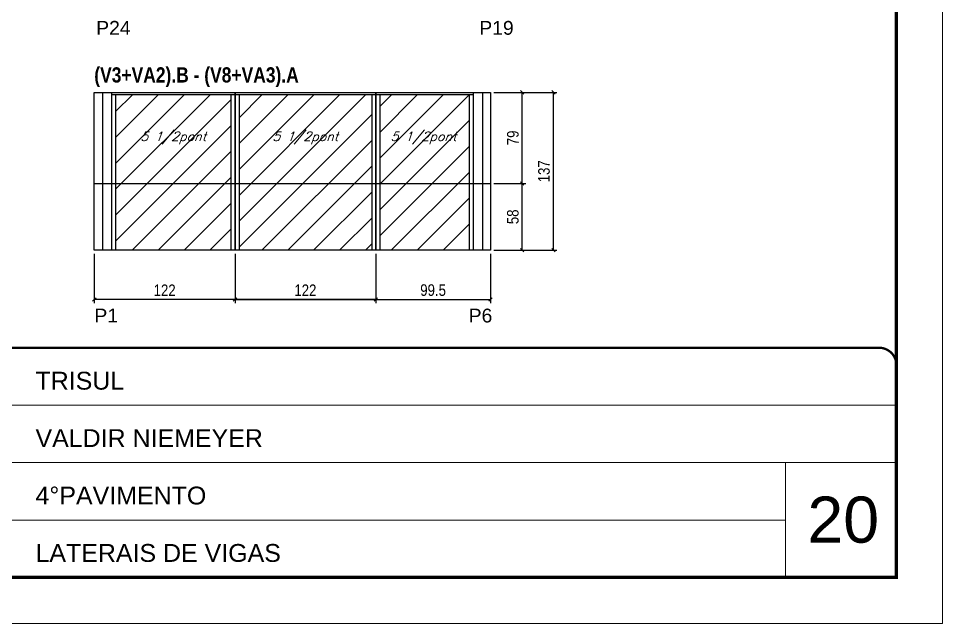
# Model space of a CAD drawing. Extents: x 3330 to 22105, y 1197 to 30204.
# Drawn here: x 18299 to 19100, y 24169 to 24694 of the extents above; entities that cross this region are included whole.
import ezdxf

# ---------------------------------------------------------------- set-up
doc = ezdxf.new("R2010")
doc.units = 0
doc.linetypes.add('CONTINUO', pattern=[0])
doc.linetypes.add('DASHED', pattern=[0.75, 0.5, -0.25])
for name, color, linetype in [('5', 5, 'Continuous'), ('COTA', 241, 'Continuous'), ('NOMENCLATURA', 7, 'Continuous'), ('Painéis', 200, 'Continuous'), ('SARR_2.2x7', 40, 'Continuous'), ('SARR_3.5x7', 81, 'Continuous'), ('texto', 7, 'Continuous')]:
    doc.layers.add(name, color=color, linetype=linetype)
for name, color, linetype, lineweight in [('CARIMBO', 255, 'Continuous', 9), ('Folhas', 255, 'Continuous', 9), ('Hachura', 251, 'Continuous', 9), ('SARRAFO DE PRESSAO', 251, 'DASHED', 9)]:
    doc.layers.add(name, color=color, linetype=linetype, lineweight=lineweight)
doc.styles.add('ARIAL', font='arial.ttf')
doc.styles.add('COTA TECNICA', font='techl___.ttf', dxfattribs={"height": 10})
doc.styles.add('Romans', font='romans.shx')
doc.styles.get("Standard").update_dxf_attribs({"font": 'arial.ttf'})
doc.styles.add('TECNICA', font='techb___.ttf', dxfattribs={"height": 10})
doc.dimstyles.new('PAINEL', dxfattribs={"dimtxt": 10, "dimasz": 3, "dimexe": 3, "dimexo": 3, "dimgap": 3, "dimtad": 1, "dimdec": 1, "dimzin": 12, "dimdsep": 46, "dimtxsty": 'COTA TECNICA', "dimblk1": 'OBLIQUE', "dimblk2": 'OBLIQUE', "dimsah": 1, "dimcen": 0.9, "dimclrd": 4, "dimclre": 4, "dimclrt": 240, "dimadec": 1, "dimazin": 3, "dimtfac": 1, "dimtdec": 1, "dimtmove": 0, "dimatfit": 3, "dimfxl": 1, "dimtolj": 1, "dimtzin": 12, "dimarcsym": 0})

# ---------------------------------------------------------------- blocks, each defined once
blk = doc.blocks.new('9999999999')
at = {"color": 30, "linetype": 'CONTINUO'}
for p, q in [((98564.56, 34379.64), (99583.98, 34379.64)), ((98564.56, 34329.83), (99487.98, 34329.83)), ((99583.98, 34329.83), (99487.98, 34329.83)), ((99487.98, 34329.83), (99487.98, 34230.21)), ((98564.56, 34280.02), (99487.98, 34280.02))]:
    blk.add_line(p, q, dxfattribs=at)
at = {"color": 30, "linetype": 'CONTINUO', "const_width": 2}
blk.add_lwpolyline([(99583.98, 34230.21), (99583.98, 34414.45, 0.414214), (99568.98, 34429.45), (98228.98, 34429.45, 0.414214), (98213.98, 34414.45), (98213.98, 34245.21, 0.414214), (98228.98, 34230.21), (99583.98, 34230.21)], format="xyb", dxfattribs=at)
at = {"layer": 'Folhas'}
blk.add_lwpolyline([(98138.98, 34190.21), (99623.98, 34190.21), (99623.98, 35240.21), (98138.98, 35240.21)], close=True, dxfattribs=at)
at = {"layer": 'Folhas', "color": 30, "const_width": 3}
blk.add_lwpolyline([(98213.98, 34230.21), (99583.98, 34230.21), (99583.98, 35200.21), (98213.98, 35200.21)], close=True, dxfattribs=at)
at = {"color": 7, "linetype": 'Continuous', "ltscale": 5, "style": 'ARIAL'}
for s, height, p in [('TRISUL', 15.483, (98837.68, 34393.13)), ('VALDIR NIEMEYER', 15.4829, (98837.68, 34343.32)), ('4°PAVIMENTO', 15.4829, (98837.68, 34293.51)), ('LATERAIS DE VIGAS', 15.4829, (98837.68, 34243.7))]:
    blk.add_text(s, height=height, dxfattribs=at).set_placement(p)
blk = doc.blocks.new('_Oblique')
at = {"color": 0, "linetype": 'ByBlock', "lineweight": -2}
blk.add_line((-0.5, -0.5), (0.5, 0.5), dxfattribs=at)
blk = doc.blocks.new('*D1934')
at = {"layer": 'COTA', "color": 4, "linetype": 'ByBlock', "lineweight": -2, "transparency": 16777216}
for p, q in [((18364.21, 24489.66), (18364.21, 24446.9)), ((18486.21, 24489.66), (18486.21, 24446.9)), ((18486.21, 24449.9), (18364.21, 24449.9))]:
    blk.add_line(p, q, dxfattribs=at)
at = {"layer": 'Defpoints', "color": 0, "linetype": 'ByBlock', "transparency": 16777216}
for p in [(18364.21, 24492.66), (18486.21, 24492.66), (18364.21, 24449.9)]:
    blk.add_point(p, dxfattribs=at)
at = {"layer": 'COTA', "color": 4, "linetype": 'ByBlock', "lineweight": -2, "transparency": 16777216, "xscale": 3, "yscale": 3, "zscale": 3, "rotation": 180}
blk.add_blockref('_Oblique', (18364.21, 24449.9), dxfattribs=at)
at = {"layer": 'COTA', "color": 4, "linetype": 'ByBlock', "lineweight": -2, "transparency": 16777216, "xscale": 3, "yscale": 3, "zscale": 3}
blk.add_blockref('_Oblique', (18486.21, 24449.9), dxfattribs=at)
at = {"layer": 'COTA', "color": 240, "linetype": 'ByBlock', "transparency": 16777216, "insert": (18425.21, 24457.96), "char_height": 10, "attachment_point": 5, "style": 'COTA TECNICA'}
blk.add_mtext('\\A1;122', dxfattribs=at)
blk = doc.blocks.new('*D1935')
at = {"layer": 'COTA', "color": 4, "linetype": 'ByBlock', "lineweight": -2, "transparency": 16777216}
for p, q in [((18486.21, 24489.66), (18486.21, 24446.9)), ((18608.21, 24489.66), (18608.21, 24446.9)), ((18486.21, 24449.9), (18608.21, 24449.9))]:
    blk.add_line(p, q, dxfattribs=at)
at = {"layer": 'Defpoints', "color": 0, "linetype": 'ByBlock', "transparency": 16777216}
for p in [(18486.21, 24492.66), (18608.21, 24492.66), (18608.21, 24449.9)]:
    blk.add_point(p, dxfattribs=at)
at = {"layer": 'COTA', "color": 4, "linetype": 'ByBlock', "lineweight": -2, "transparency": 16777216, "xscale": 3, "yscale": 3, "zscale": 3, "rotation": 180}
blk.add_blockref('_Oblique', (18486.21, 24449.9), dxfattribs=at)
at = {"layer": 'COTA', "color": 4, "linetype": 'ByBlock', "lineweight": -2, "transparency": 16777216, "xscale": 3, "yscale": 3, "zscale": 3}
blk.add_blockref('_Oblique', (18608.21, 24449.9), dxfattribs=at)
at = {"layer": 'COTA', "color": 240, "linetype": 'ByBlock', "transparency": 16777216, "insert": (18547.21, 24457.96), "char_height": 10, "attachment_point": 5, "style": 'COTA TECNICA'}
blk.add_mtext('\\A1;122', dxfattribs=at)
blk = doc.blocks.new('*D1936')
at = {"layer": 'COTA', "color": 4, "linetype": 'ByBlock', "lineweight": -2, "transparency": 16777216}
for p, q in [((18486.21, 24489.66), (18486.21, 24446.9)), ((18608.21, 24489.66), (18608.21, 24446.9)), ((18608.21, 24449.9), (18486.21, 24449.9))]:
    blk.add_line(p, q, dxfattribs=at)
at = {"layer": 'Defpoints', "color": 0, "linetype": 'ByBlock', "transparency": 16777216}
for p in [(18486.21, 24492.66), (18608.21, 24492.66), (18486.21, 24449.9)]:
    blk.add_point(p, dxfattribs=at)
at = {"layer": 'COTA', "color": 4, "linetype": 'ByBlock', "lineweight": -2, "transparency": 16777216, "xscale": 3, "yscale": 3, "zscale": 3, "rotation": 180}
blk.add_blockref('_Oblique', (18486.21, 24449.9), dxfattribs=at)
at = {"layer": 'COTA', "color": 4, "linetype": 'ByBlock', "lineweight": -2, "transparency": 16777216, "xscale": 3, "yscale": 3, "zscale": 3}
blk.add_blockref('_Oblique', (18608.21, 24449.9), dxfattribs=at)
at = {"layer": 'COTA', "color": 240, "linetype": 'ByBlock', "transparency": 16777216, "insert": (18547.21, 24457.96), "char_height": 10, "attachment_point": 5, "style": 'COTA TECNICA'}
blk.add_mtext('\\A1;122', dxfattribs=at)
blk = doc.blocks.new('*D1937')
at = {"layer": 'COTA', "color": 4, "linetype": 'ByBlock', "lineweight": -2, "transparency": 16777216}
for p, q in [((18608.21, 24489.66), (18608.21, 24446.9)), ((18707.71, 24489.66), (18707.71, 24446.9)), ((18608.21, 24449.9), (18707.71, 24449.9))]:
    blk.add_line(p, q, dxfattribs=at)
at = {"layer": 'Defpoints', "color": 0, "linetype": 'ByBlock', "transparency": 16777216}
for p in [(18608.21, 24492.66), (18707.71, 24492.66), (18707.71, 24449.9)]:
    blk.add_point(p, dxfattribs=at)
at = {"layer": 'COTA', "color": 4, "linetype": 'ByBlock', "lineweight": -2, "transparency": 16777216, "xscale": 3, "yscale": 3, "zscale": 3, "rotation": 180}
blk.add_blockref('_Oblique', (18608.21, 24449.9), dxfattribs=at)
at = {"layer": 'COTA', "color": 4, "linetype": 'ByBlock', "lineweight": -2, "transparency": 16777216, "xscale": 3, "yscale": 3, "zscale": 3}
blk.add_blockref('_Oblique', (18707.71, 24449.9), dxfattribs=at)
at = {"layer": 'COTA', "color": 240, "linetype": 'ByBlock', "transparency": 16777216, "insert": (18657.96, 24458.04), "char_height": 10, "attachment_point": 5, "style": 'COTA TECNICA'}
blk.add_mtext('\\A1;99.5', dxfattribs=at)
blk = doc.blocks.new('*D1938')
at = {"layer": 'COTA', "color": 4, "linetype": 'ByBlock', "lineweight": -2, "transparency": 16777216}
for p, q in [((18710.71, 24629.66), (18765.31, 24629.66)), ((18762.31, 24492.66), (18762.31, 24629.66)), ((18710.71, 24492.66), (18765.31, 24492.66))]:
    blk.add_line(p, q, dxfattribs=at)
at = {"layer": 'Defpoints', "color": 0, "linetype": 'ByBlock', "transparency": 16777216}
for p in [(18707.71, 24629.66), (18762.31, 24629.66), (18707.71, 24492.66)]:
    blk.add_point(p, dxfattribs=at)
at = {"layer": 'COTA', "color": 4, "linetype": 'ByBlock', "lineweight": -2, "transparency": 16777216, "xscale": 3, "yscale": 3, "zscale": 3}
for p, rotation in [((18762.31, 24629.66), 90), ((18762.31, 24492.66), 270)]:
    blk.add_blockref('_Oblique', p, dxfattribs=dict(at, rotation=rotation))
at = {"layer": 'COTA', "color": 240, "linetype": 'ByBlock', "transparency": 16777216, "insert": (18754.09, 24561.16), "char_height": 10, "attachment_point": 5, "rotation": 90, "style": 'COTA TECNICA'}
blk.add_mtext('\\A1;137', dxfattribs=at)
blk = doc.blocks.new('*D1939')
at = {"layer": 'COTA', "color": 4, "linetype": 'ByBlock', "lineweight": -2, "transparency": 16777216}
for p, q in [((18710.71, 24550.66), (18738.23, 24550.66)), ((18735.23, 24492.66), (18735.23, 24550.66)), ((18710.71, 24492.66), (18738.23, 24492.66))]:
    blk.add_line(p, q, dxfattribs=at)
at = {"layer": 'Defpoints', "color": 0, "linetype": 'ByBlock', "transparency": 16777216}
for p in [(18707.71, 24550.66), (18735.23, 24550.66), (18707.71, 24492.66)]:
    blk.add_point(p, dxfattribs=at)
at = {"layer": 'COTA', "color": 4, "linetype": 'ByBlock', "lineweight": -2, "transparency": 16777216, "xscale": 3, "yscale": 3, "zscale": 3}
for p, rotation in [((18735.23, 24550.66), 90), ((18735.23, 24492.66), 270)]:
    blk.add_blockref('_Oblique', p, dxfattribs=dict(at, rotation=rotation))
at = {"layer": 'COTA', "color": 240, "linetype": 'ByBlock', "transparency": 16777216, "insert": (18727.1, 24521.66), "char_height": 10, "attachment_point": 5, "rotation": 90, "style": 'COTA TECNICA'}
blk.add_mtext('\\A1;58', dxfattribs=at)
blk = doc.blocks.new('*D1940')
at = {"layer": 'COTA', "color": 4, "linetype": 'ByBlock', "lineweight": -2, "transparency": 16777216}
for p, q in [((18710.71, 24629.66), (18738.23, 24629.66)), ((18735.23, 24550.66), (18735.23, 24629.66)), ((18710.71, 24550.66), (18738.23, 24550.66))]:
    blk.add_line(p, q, dxfattribs=at)
at = {"layer": 'Defpoints', "color": 0, "linetype": 'ByBlock', "transparency": 16777216}
for p in [(18707.71, 24629.66), (18735.23, 24629.66), (18707.71, 24550.66)]:
    blk.add_point(p, dxfattribs=at)
at = {"layer": 'COTA', "color": 4, "linetype": 'ByBlock', "lineweight": -2, "transparency": 16777216, "xscale": 3, "yscale": 3, "zscale": 3}
for p, rotation in [((18735.23, 24629.66), 90), ((18735.23, 24550.66), 270)]:
    blk.add_blockref('_Oblique', p, dxfattribs=dict(at, rotation=rotation))
at = {"layer": 'COTA', "color": 240, "linetype": 'ByBlock', "transparency": 16777216, "insert": (18727.13, 24590.16), "char_height": 10, "attachment_point": 5, "rotation": 90, "style": 'COTA TECNICA'}
blk.add_mtext('\\A1;79', dxfattribs=at)

msp = doc.modelspace()

# ---------------------------------------------------------------- hatches: boundary and pattern name
at = {"layer": 'Hachura', "linetype": 'ByBlock'}
h = msp.add_hatch(dxfattribs=at)
h.set_pattern_fill('ANSI31', color=256, scale=5)
h.set_pattern_definition([(45, (1653.577, 1148.575), (-11.22532, 11.22532), [])])
h.paths.add_polyline_path([(18482.71, 24550.66), (18482.71, 24627.46), (18382.71, 24627.46), (18382.71, 24550.66)])
h.paths.add_polyline_path([(18382.71, 24550.66), (18382.71, 24492.66), (18482.71, 24492.66), (18482.71, 24550.66)])
h.paths.add_polyline_path([(18489.71, 24550.66), (18489.71, 24492.66), (18604.71, 24492.66), (18604.71, 24550.66)])
h.paths.add_polyline_path([(18604.71, 24550.66), (18604.71, 24627.46), (18489.71, 24627.46), (18489.71, 24550.66)])
h.paths.add_polyline_path([(18689.21, 24550.66), (18689.21, 24627.46), (18611.71, 24627.46), (18611.71, 24550.66)])
h.paths.add_polyline_path([(18611.71, 24550.66), (18611.71, 24492.66), (18689.21, 24492.66), (18689.21, 24550.66)])

# ---------------------------------------------------------------- linework, layer by layer
at = {"layer": 'Painéis', "linetype": 'Continuous'}
msp.add_line((18364.21, 24550.66), (18707.71, 24550.66), dxfattribs=at)
for points in [[(18364.21, 24629.66), (18486.21, 24629.66), (18486.21, 24492.66), (18364.21, 24492.66)], [(18486.21, 24629.66), (18608.21, 24629.66), (18608.21, 24492.66), (18486.21, 24492.66)], [(18608.21, 24629.66), (18707.71, 24629.66), (18707.71, 24492.66), (18608.21, 24492.66)]]:
    msp.add_lwpolyline(points, close=True, dxfattribs=at)
at = {"layer": 'SARR_2.2x7', "linetype": 'Continuous'}
for p, q in [((18371.21, 24629.66), (18371.21, 24492.66)), ((18486.21, 24627.46), (18379.21, 24627.46)), ((18608.21, 24627.46), (18486.21, 24627.46)), ((18692.71, 24627.46), (18608.21, 24627.46)), ((18700.71, 24629.66), (18700.71, 24492.66))]:
    msp.add_line(p, q, dxfattribs=at)
at = {"layer": 'SARR_3.5x7'}
for p, q in [((18379.21, 24629.66), (18379.21, 24492.66)), ((18382.71, 24627.46), (18382.71, 24492.66)), ((18482.71, 24627.46), (18482.71, 24492.66)), ((18489.71, 24627.46), (18489.71, 24492.66)), ((18604.71, 24627.46), (18604.71, 24492.66)), ((18611.71, 24627.46), (18611.71, 24492.66)), ((18689.21, 24627.46), (18689.21, 24492.66)), ((18692.71, 24629.66), (18692.71, 24492.66))]:
    msp.add_line(p, q, dxfattribs=at)

# ---------------------------------------------------------------- block references
at = {"layer": 'SARRAFO DE PRESSAO', "color": 6, "linetype": 'ByBlock'}
msp.add_blockref('9999999999', (-80524.42, -10021.38), dxfattribs=at)

# ---------------------------------------------------------------- texts
at = {"layer": '5', "linetype": 'Continuous'}
for s, rotation, p in [('P24', 0.00004, (18365.88, 24679.6)), ('P19', 0.00004, (18697.98, 24679.6)), ('P1', 359.99996, (18364.33, 24430)), ('P6', 359.99996, (18688.79, 24430))]:
    msp.add_text(s, height=12, rotation=rotation, dxfattribs=at).set_placement(p)
at = {"layer": 'CARIMBO', "style": 'ARIAL'}
msp.add_text('20', height=40, dxfattribs=at).set_placement((18982.42, 24238.97))
at = {"layer": 'NOMENCLATURA', "style": 'TECNICA'}
msp.add_text('(V3+VA2).B - (V8+VA3).A', height=13.2, dxfattribs=at).set_placement((18364.21, 24638.18))
at = {"layer": 'texto', "color": 2, "char_height": 8, "attachment_point": 5, "style": 'Romans'}
for insert in [(18432.71, 24590.16), (18547.21, 24590.16), (18649.67, 24590.16)]:
    msp.add_mtext('{\\Q19;\\C256;5 1/2pont}', dxfattribs=dict(at, insert=insert))

# ---------------------------------------------------------------- dimensions: what is measured, and where the dimension line sits
at = {"layer": 'COTA', "linetype": 'ByBlock'}
for base, p2, picture, middle in [((18762.31, 24629.66), (18707.71, 24629.66), '*D1938', (18754.09, 24561.16)), ((18735.23, 24550.66), (18707.71, 24550.66), '*D1939', (18727.1, 24521.66))]:
    dim = msp.add_linear_dim(base=base, p1=(18707.71, 24492.66), p2=p2, angle=90, dimstyle='PAINEL', dxfattribs=at)
    dim.commit()
    dim.dimension.update_dxf_attribs({"geometry": picture, "text_midpoint": middle})
dim = msp.add_linear_dim(base=(18735.23, 24629.66), p1=(18707.71, 24550.66), p2=(18707.71, 24629.66), angle=90, dimstyle='PAINEL', override={"dimtmove": 1}, dxfattribs=at)
dim.commit()
dim.dimension.update_dxf_attribs({"geometry": '*D1940', "text_midpoint": (18727.13, 24590.16)})
for base, p1, p2, picture, middle in [((18364.21, 24449.9), (18486.21, 24492.66), (18364.21, 24492.66), '*D1934', (18425.21, 24457.96)), ((18608.21, 24449.9), (18486.21, 24492.66), (18608.21, 24492.66), '*D1935', (18547.21, 24457.96)), ((18486.21, 24449.9), (18608.21, 24492.66), (18486.21, 24492.66), '*D1936', (18547.21, 24457.96)), ((18707.71, 24449.9), (18608.21, 24492.66), (18707.71, 24492.66), '*D1937', (18657.96, 24458.04))]:
    dim = msp.add_linear_dim(base=base, p1=p1, p2=p2, dimstyle='PAINEL', dxfattribs=at)
    dim.commit()
    dim.dimension.update_dxf_attribs({"geometry": picture, "text_midpoint": middle})

doc.saveas('drawing.dxf')
